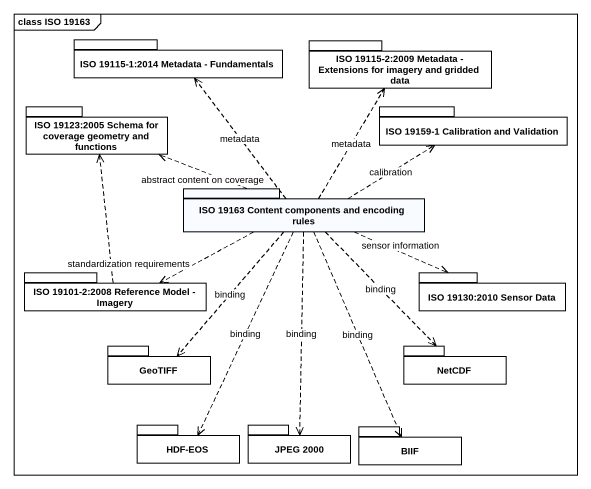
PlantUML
@startuml
mainframe class ISO 19163
package "ISO 19115-1:2014 Metadata - Fundamentals" as ISO_19115_1_2014_Metadata #FFFFFF {
}
package "ISO 19115-2:2009 Metadata - Extensions for imagery and gridded data" as ISO_19115_2_2009_Metadata #FFFFFF {
}
package "ISO 19123:2005 Schema for coverage geometry and functions" as ISO_19123_2005_Schema_for #FFFFFF {
}
package "ISO 19159-1 Calibration and Validation" as ISO_19159_1_Calibration_and #FFFFFF {
}
package "ISO 19163 Content components and encoding rules" as ISO_19163_Content {
}
package "ISO 19101-2:2008 Reference Model - Imagery" as ISO_19101_2_2008_Reference #FFFFFF {
}
package "ISO 19130:2010 Sensor Data" as ISO_19130_2010_Sensor_Data #FFFFFF {
}
package GeoTIFF #FFFFFF {
}
package NetCDF #FFFFFF {
}
package "HDF-EOS" as HDF_EOS #FFFFFF {
}
package "JPEG 2000" as JPEG_2000 #FFFFFF {
}
package BIIF #FFFFFF {
}
ISO_19163_Content .up.> ISO_19115_1_2014_Metadata : metadata
ISO_19163_Content .up.> ISO_19115_2_2009_Metadata : metadata
ISO_19163_Content .left.> ISO_19123_2005_Schema_for : abstract content on coverage
ISO_19163_Content .right.> ISO_19159_1_Calibration_and : calibration
ISO_19163_Content .left.> ISO_19101_2_2008_Reference : standardization requirements
ISO_19163_Content .right.> ISO_19130_2010_Sensor_Data : sensor information
ISO_19163_Content ..> GeoTIFF : binding
ISO_19163_Content ..> NetCDF : binding
ISO_19163_Content ..> HDF_EOS : binding
ISO_19163_Content ..> JPEG_2000 : binding
ISO_19163_Content ..> BIIF : binding
ISO_19101_2_2008_Reference .up.> ISO_19123_2005_Schema_for
@enduml
